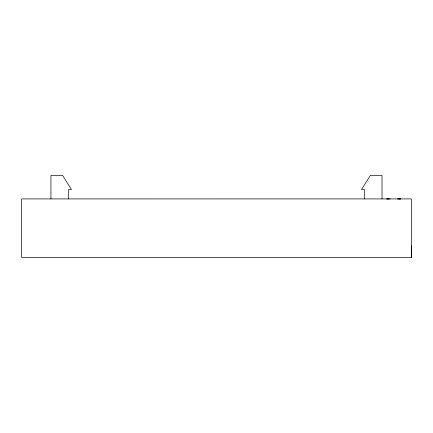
<?xml version="1.0" encoding="UTF-8"?>
<svg xmlns="http://www.w3.org/2000/svg" width="433" height="433" viewBox="0 0 433 433"><rect width="100%" height="100%" fill="white"/><g stroke="black" fill="none" stroke-linecap="round" stroke-linejoin="round"><path stroke-width="0.65" d="M411.318 257.516L411.35 198.909L21.65 198.92L21.65 257.516L411.318 257.516L411.345 245.787M388.774 198.92L386.712 198.915L390.23 198.915M398.717 198.915L400.779 198.915L397.261 198.92M382.02 198.92L382.02 175.484L370.302 175.484L361.512 189.546L364.44 189.546L364.44 198.92M68.528 198.92L68.528 189.546L71.456 189.546L62.666 175.484L50.948 175.484L50.948 198.92"/></g></svg>
